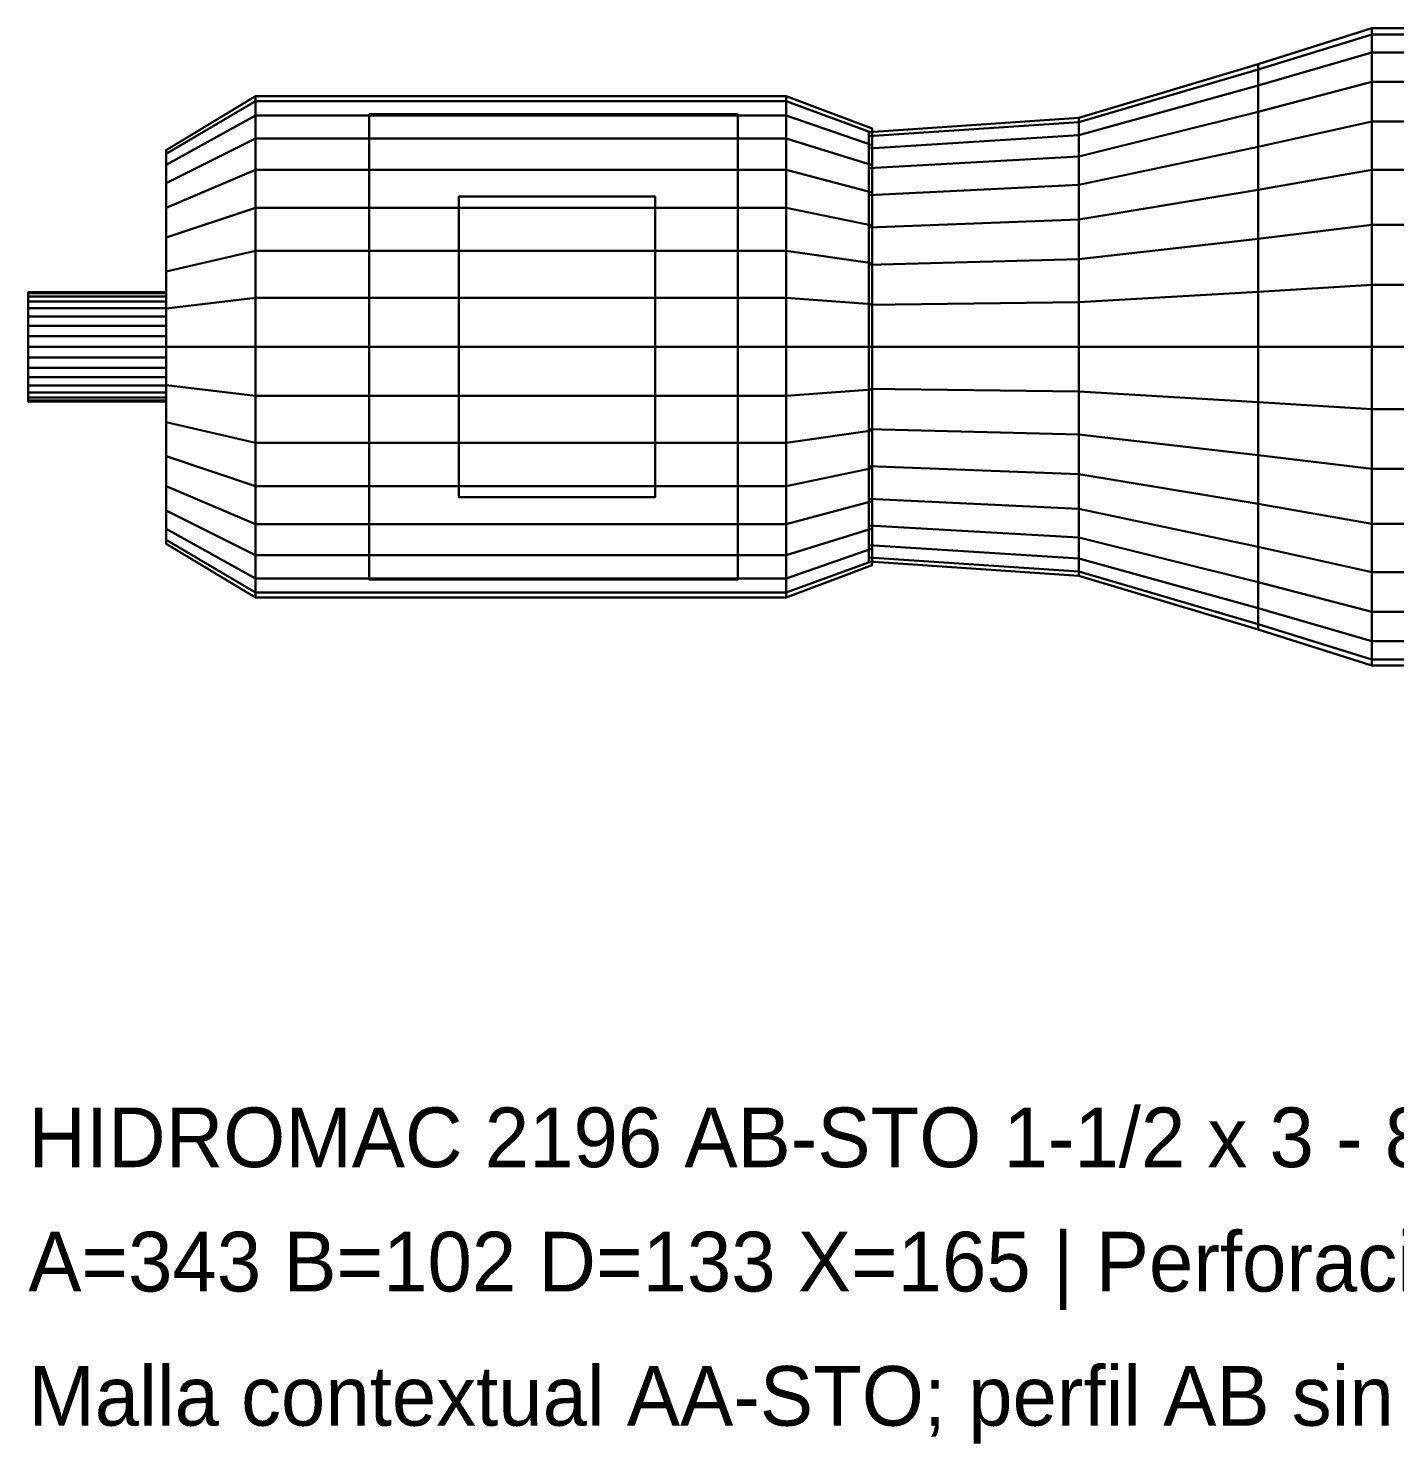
# Model space of a CAD drawing. Header units: millimetres. Extents: x -343 to 256, y -221 to 100.
# Drawn here: x -343 to -68.1, y -220.6 to 64.1 of the extents above; entities that cross this region are included whole.
import ezdxf

# ---------------------------------------------------------------- set-up
doc = ezdxf.new("R2010")
doc.units = ezdxf.units.MM
for name, color, linetype in [('ADAPTADOR_EST', 4, 'CONTINUOUS'), ('DATOS_CATALOGO', 2, 'CONTINUOUS'), ('EJE_REF', 7, 'CONTINUOUS'), ('PATAS_EST', 8, 'CONTINUOUS'), ('SOPORTE_EST', 5, 'CONTINUOUS')]:
    doc.layers.add(name, color=color, linetype=linetype)

msp = doc.modelspace()

# ---------------------------------------------------------------- linework, layer by layer
at = {"layer": 'ADAPTADOR_EST'}
for points in [[(-95.62424, 56.88, 133), (-95.62424, 55.78707, 143.50828), (-72.75758, 62.84872, 144.83844), (-72.75758, 64.08, 133)], [(-95.62424, 55.78707, 123.23898), (-95.62424, 56.88, 133), (-72.75758, 64.08, 133), (-72.75758, 62.84872, 122.00341)], [(-95.62424, 55.78707, 143.50828), (-95.62424, 52.55027, 153.61272), (-72.75758, 59.2022, 156.22193), (-72.75758, 62.84872, 144.83844)], [(-95.62424, 52.55027, 113.85307), (-95.62424, 55.78707, 123.23898), (-72.75758, 62.84872, 122.00341), (-72.75758, 59.2022, 111.42941)], [(-72.75758, 64.08, 133), (-72.75758, 62.84872, 144.83844), (-56.12727, 62.84872, 144.83844), (-56.12727, 64.08, 133)], [(-72.75758, 62.84872, 122.00341), (-72.75758, 64.08, 133), (-56.12727, 64.08, 133), (-56.12727, 62.84872, 122.00341)], [(-72.75758, 62.84872, 144.83844), (-72.75758, 59.2022, 156.22193), (-56.12727, 59.2022, 156.22193), (-56.12727, 62.84872, 144.83844)], [(-72.75758, 59.2022, 111.42941), (-72.75758, 62.84872, 122.00341), (-56.12727, 62.84872, 122.00341), (-56.12727, 59.2022, 111.42941)], [(-95.62424, 52.55027, 153.61272), (-95.62424, 47.29399, 162.92503), (-72.75758, 53.28058, 166.71301), (-72.75758, 59.2022, 156.22193)], [(-95.62424, 47.29399, 105.20297), (-95.62424, 52.55027, 113.85307), (-72.75758, 59.2022, 111.42941), (-72.75758, 53.28058, 101.68436)], [(-72.75758, 59.2022, 156.22193), (-72.75758, 53.28058, 166.71301), (-56.12727, 53.28058, 166.71301), (-56.12727, 59.2022, 156.22193)], [(-72.75758, 53.28058, 101.68436), (-72.75758, 59.2022, 111.42941), (-56.12727, 59.2022, 111.42941), (-56.12727, 53.28058, 101.68436)], [(-131.65657, 46.08, 133), (-131.65657, 45.19459, 141.51303), (-95.62424, 55.78707, 143.50828), (-95.62424, 56.88, 133)], [(-131.65657, 45.19459, 125.09234), (-131.65657, 46.08, 133), (-95.62424, 56.88, 133), (-95.62424, 55.78707, 123.23898)], [(-131.65657, 45.19459, 141.51303), (-131.65657, 42.57237, 149.69891), (-95.62424, 52.55027, 153.61272), (-95.62424, 55.78707, 143.50828)], [(-131.65657, 42.57237, 117.48856), (-131.65657, 45.19459, 125.09234), (-95.62424, 55.78707, 123.23898), (-95.62424, 52.55027, 113.85307)], [(-131.65657, 42.57237, 149.69891), (-131.65657, 38.31412, 157.24306), (-95.62424, 47.29399, 162.92503), (-95.62424, 52.55027, 153.61272)], [(-131.65657, 38.31412, 110.48089), (-131.65657, 42.57237, 117.48856), (-95.62424, 52.55027, 113.85307), (-95.62424, 47.29399, 105.20297)], [(-95.62424, 47.29399, 162.92503), (-95.62424, 40.22024, 171.08735), (-72.75758, 45.3114, 175.90852), (-72.75758, 53.28058, 166.71301)], [(-95.62424, 40.22024, 97.62109), (-95.62424, 47.29399, 105.20297), (-72.75758, 53.28058, 101.68436), (-72.75758, 45.3114, 93.14275)], [(-72.75758, 53.28058, 166.71301), (-72.75758, 45.3114, 175.90852), (-56.12727, 45.3114, 175.90852), (-56.12727, 53.28058, 166.71301)], [(-72.75758, 45.3114, 93.14275), (-72.75758, 53.28058, 101.68436), (-56.12727, 53.28058, 101.68436), (-56.12727, 45.3114, 93.14275)], [(-173.92525, 43.2, 133), (-173.92525, 42.36993, 140.98097), (-131.65657, 45.19459, 141.51303), (-131.65657, 46.08, 133)], [(-173.92525, 42.36993, 125.58657), (-173.92525, 43.2, 133), (-131.65657, 46.08, 133), (-131.65657, 45.19459, 125.09234)], [(-131.65657, 38.31412, 157.24306), (-131.65657, 32.58348, 163.85557), (-95.62424, 40.22024, 171.08735), (-95.62424, 47.29399, 162.92503)], [(-131.65657, 32.58348, 104.33861), (-131.65657, 38.31412, 110.48089), (-95.62424, 47.29399, 105.20297), (-95.62424, 40.22024, 97.62109)], [(-173.92525, 42.36993, 140.98097), (-173.92525, 39.91159, 148.65523), (-131.65657, 42.57237, 149.69891), (-131.65657, 45.19459, 141.51303)], [(-173.92525, 39.91159, 118.45803), (-173.92525, 42.36993, 125.58657), (-131.65657, 45.19459, 125.09234), (-131.65657, 42.57237, 117.48856)], [(-173.92525, 0, 133), (-173.92525, 42.36993, 140.98097), (-173.92525, 43.2, 133)], [(-173.92525, 0, 133), (-173.92525, 43.2, 133), (-173.92525, 42.36993, 125.58657)], [(-95.62424, 40.22024, 171.08735), (-95.62424, 31.60084, 177.78598), (-72.75758, 35.60094, 183.45509), (-72.75758, 45.3114, 175.90852)], [(-95.62424, 31.60084, 91.3988), (-95.62424, 40.22024, 97.62109), (-72.75758, 45.3114, 93.14275), (-72.75758, 35.60094, 86.13283)], [(-72.75758, 45.3114, 175.90852), (-72.75758, 35.60094, 183.45509), (-56.12727, 35.60094, 183.45509), (-56.12727, 45.3114, 175.90852)], [(-72.75758, 35.60094, 86.13283), (-72.75758, 45.3114, 93.14275), (-56.12727, 45.3114, 93.14275), (-56.12727, 35.60094, 86.13283)], [(-173.92525, 39.91159, 148.65523), (-173.92525, 35.91949, 155.72787), (-131.65657, 38.31412, 157.24306), (-131.65657, 42.57237, 149.69891)], [(-173.92525, 35.91949, 111.88833), (-173.92525, 39.91159, 118.45803), (-131.65657, 42.57237, 117.48856), (-131.65657, 38.31412, 110.48089)], [(-173.92525, 0, 133), (-173.92525, 39.91159, 148.65523), (-173.92525, 42.36993, 140.98097)], [(-173.92525, 0, 133), (-173.92525, 42.36993, 125.58657), (-173.92525, 39.91159, 118.45803)], [(-173.92525, 0, 133), (-173.92525, 35.91949, 155.72787), (-173.92525, 39.91159, 148.65523)], [(-173.92525, 0, 133), (-173.92525, 39.91159, 118.45803), (-173.92525, 35.91949, 111.88833)], [(-131.65657, 32.58348, 163.85557), (-131.65657, 25.60067, 169.28231), (-95.62424, 31.60084, 177.78598), (-95.62424, 40.22024, 171.08735)], [(-131.65657, 25.60067, 99.29776), (-131.65657, 32.58348, 104.33861), (-95.62424, 40.22024, 97.62109), (-95.62424, 31.60084, 91.3988)], [(-173.92525, 35.91949, 155.72787), (-173.92525, 30.54702, 161.9271), (-131.65657, 32.58348, 163.85557), (-131.65657, 38.31412, 157.24306)], [(-173.92525, 30.54702, 106.12994), (-173.92525, 35.91949, 111.88833), (-131.65657, 38.31412, 110.48089), (-131.65657, 32.58348, 104.33861)], [(-173.92525, 0, 133), (-173.92525, 30.54702, 161.9271), (-173.92525, 35.91949, 155.72787)], [(-173.92525, 0, 133), (-173.92525, 35.91949, 111.88833), (-173.92525, 30.54702, 106.12994)], [(-95.62424, 31.60084, 177.78598), (-95.62424, 21.76703, 182.76351), (-72.75758, 24.52236, 189.06269), (-72.75758, 35.60094, 183.45509)], [(-95.62424, 21.76703, 86.77523), (-95.62424, 31.60084, 91.3988), (-72.75758, 35.60094, 86.13283), (-72.75758, 24.52236, 80.92399)], [(-72.75758, 35.60094, 183.45509), (-72.75758, 24.52236, 189.06269), (-56.12727, 24.52236, 189.06269), (-56.12727, 35.60094, 183.45509)], [(-72.75758, 24.52236, 80.92399), (-72.75758, 35.60094, 86.13283), (-56.12727, 35.60094, 86.13283), (-56.12727, 24.52236, 80.92399)], [(-173.92525, 30.54702, 161.9271), (-173.92525, 24.00063, 167.01467), (-131.65657, 25.60067, 169.28231), (-131.65657, 32.58348, 163.85557)], [(-173.92525, 24.00063, 101.40415), (-173.92525, 30.54702, 106.12994), (-131.65657, 32.58348, 104.33861), (-131.65657, 25.60067, 99.29776)], [(-131.65657, 25.60067, 169.28231), (-131.65657, 17.63405, 173.31474), (-95.62424, 21.76703, 182.76351), (-95.62424, 31.60084, 177.78598)], [(-131.65657, 17.63405, 95.55208), (-131.65657, 25.60067, 99.29776), (-95.62424, 31.60084, 91.3988), (-95.62424, 21.76703, 86.77523)], [(-173.92525, 0, 133), (-173.92525, 24.00063, 167.01467), (-173.92525, 30.54702, 161.9271)], [(-173.92525, 0, 133), (-173.92525, 30.54702, 106.12994), (-173.92525, 24.00063, 101.40415)], [(-173.92525, 24.00063, 167.01467), (-173.92525, 16.53193, 170.79507), (-131.65657, 17.63405, 173.31474), (-131.65657, 25.60067, 169.28231)], [(-173.92525, 16.53193, 97.89258), (-173.92525, 24.00063, 101.40415), (-131.65657, 25.60067, 99.29776), (-131.65657, 17.63405, 95.55208)], [(-173.92525, 0, 133), (-173.92525, 16.53193, 170.79507), (-173.92525, 24.00063, 167.01467)], [(-173.92525, 0, 133), (-173.92525, 24.00063, 101.40415), (-173.92525, 16.53193, 97.89258)], [(-95.62424, 21.76703, 182.76351), (-95.62424, 11.09674, 185.82866), (-72.75758, 12.50139, 192.51583), (-72.75758, 24.52236, 189.06269)], [(-95.62424, 11.09674, 83.92804), (-95.62424, 21.76703, 86.77523), (-72.75758, 24.52236, 80.92399), (-72.75758, 12.50139, 77.7164)], [(-72.75758, 24.52236, 189.06269), (-72.75758, 12.50139, 192.51583), (-56.12727, 12.50139, 192.51583), (-56.12727, 24.52236, 189.06269)], [(-72.75758, 12.50139, 77.7164), (-72.75758, 24.52236, 80.92399), (-56.12727, 24.52236, 80.92399), (-56.12727, 12.50139, 77.7164)], [(-131.65657, 17.63405, 173.31474), (-131.65657, 8.98976, 175.7979), (-95.62424, 11.09674, 185.82866), (-95.62424, 21.76703, 182.76351)], [(-131.65657, 8.98976, 93.2455), (-131.65657, 17.63405, 95.55208), (-95.62424, 21.76703, 86.77523), (-95.62424, 11.09674, 83.92804)], [(-173.92525, 16.53193, 170.79507), (-173.92525, 8.4279, 173.12304), (-131.65657, 8.98976, 175.7979), (-131.65657, 17.63405, 173.31474)], [(-173.92525, 8.4279, 95.73016), (-173.92525, 16.53193, 97.89258), (-131.65657, 17.63405, 95.55208), (-131.65657, 8.98976, 93.2455)], [(-173.92525, 0, 133), (-173.92525, 8.4279, 173.12304), (-173.92525, 16.53193, 170.79507)], [(-173.92525, 0, 133), (-173.92525, 16.53193, 97.89258), (-173.92525, 8.4279, 95.73016)], [(-95.62424, 11.09674, 185.82866), (-95.62424, 0, 186.86364), (-72.75758, 0, 193.68182), (-72.75758, 12.50139, 192.51583)], [(-95.62424, 0, 82.96667), (-95.62424, 11.09674, 83.92804), (-72.75758, 12.50139, 77.7164), (-72.75758, 0, 76.63333)], [(-72.75758, 12.50139, 192.51583), (-72.75758, 0, 193.68182), (-56.12727, 0, 193.68182), (-56.12727, 12.50139, 192.51583)], [(-72.75758, 0, 76.63333), (-72.75758, 12.50139, 77.7164), (-56.12727, 12.50139, 77.7164), (-56.12727, 0, 76.63333)], [(-173.92525, 8.4279, 173.12304), (-173.92525, 0, 173.90909), (-131.65657, 0, 176.63636), (-131.65657, 8.98976, 175.7979)], [(-173.92525, 0, 95), (-173.92525, 8.4279, 95.73016), (-131.65657, 8.98976, 93.2455), (-131.65657, 0, 92.46667)], [(-131.65657, 8.98976, 175.7979), (-131.65657, 0, 176.63636), (-95.62424, 0, 186.86364), (-95.62424, 11.09674, 185.82866)], [(-131.65657, 0, 92.46667), (-131.65657, 8.98976, 93.2455), (-95.62424, 11.09674, 83.92804), (-95.62424, 0, 82.96667)], [(-173.92525, 0, 133), (-173.92525, 0, 173.90909), (-173.92525, 8.4279, 173.12304)], [(-173.92525, 0, 133), (-173.92525, 8.4279, 95.73016), (-173.92525, 0, 95)], [(-173.92525, 0, 173.90909), (-173.92525, -8.4279, 173.12304), (-131.65657, -8.98976, 175.7979), (-131.65657, 0, 176.63636)], [(-173.92525, 0, 133), (-173.92525, -8.4279, 173.12304), (-173.92525, 0, 173.90909)], [(-173.92525, 0, 133), (-173.92525, -16.53193, 170.79507), (-173.92525, -8.4279, 173.12304)], [(-173.92525, 0, 133), (-173.92525, -24.00063, 167.01467), (-173.92525, -16.53193, 170.79507)], [(-173.92525, 0, 133), (-173.92525, -30.54702, 161.9271), (-173.92525, -24.00063, 167.01467)], [(-173.92525, 0, 133), (-173.92525, -35.91949, 155.72787), (-173.92525, -30.54702, 161.9271)], [(-173.92525, 0, 133), (-173.92525, -39.91159, 148.65523), (-173.92525, -35.91949, 155.72787)], [(-173.92525, 0, 133), (-173.92525, -42.36993, 140.98097), (-173.92525, -39.91159, 148.65523)], [(-173.92525, 0, 133), (-173.92525, -43.2, 133), (-173.92525, -42.36993, 140.98097)], [(-173.92525, 0, 133), (-173.92525, -42.36993, 125.58657), (-173.92525, -43.2, 133)], [(-173.92525, 0, 133), (-173.92525, -39.91159, 118.45803), (-173.92525, -42.36993, 125.58657)], [(-173.92525, 0, 133), (-173.92525, -35.91949, 111.88833), (-173.92525, -39.91159, 118.45803)], [(-173.92525, 0, 133), (-173.92525, -30.54702, 106.12994), (-173.92525, -35.91949, 111.88833)], [(-173.92525, 0, 133), (-173.92525, -24.00063, 101.40415), (-173.92525, -30.54702, 106.12994)], [(-173.92525, 0, 133), (-173.92525, -16.53193, 97.89258), (-173.92525, -24.00063, 101.40415)], [(-173.92525, 0, 133), (-173.92525, -8.4279, 95.73016), (-173.92525, -16.53193, 97.89258)], [(-173.92525, -8.4279, 95.73016), (-173.92525, 0, 95), (-131.65657, 0, 92.46667), (-131.65657, -8.98976, 93.2455)], [(-173.92525, 0, 133), (-173.92525, 0, 95), (-173.92525, -8.4279, 95.73016)], [(-131.65657, 0, 176.63636), (-131.65657, -8.98976, 175.7979), (-95.62424, -11.09674, 185.82866), (-95.62424, 0, 186.86364)], [(-131.65657, -8.98976, 93.2455), (-131.65657, 0, 92.46667), (-95.62424, 0, 82.96667), (-95.62424, -11.09674, 83.92804)], [(-95.62424, 0, 186.86364), (-95.62424, -11.09674, 185.82866), (-72.75758, -12.50139, 192.51583), (-72.75758, 0, 193.68182)], [(-95.62424, -11.09674, 83.92804), (-95.62424, 0, 82.96667), (-72.75758, 0, 76.63333), (-72.75758, -12.50139, 77.7164)], [(-72.75758, 0, 193.68182), (-72.75758, -12.50139, 192.51583), (-56.12727, -12.50139, 192.51583), (-56.12727, 0, 193.68182)], [(-72.75758, -12.50139, 77.7164), (-72.75758, 0, 76.63333), (-56.12727, 0, 76.63333), (-56.12727, -12.50139, 77.7164)], [(-173.92525, -8.4279, 173.12304), (-173.92525, -16.53193, 170.79507), (-131.65657, -17.63405, 173.31474), (-131.65657, -8.98976, 175.7979)], [(-173.92525, -16.53193, 97.89258), (-173.92525, -8.4279, 95.73016), (-131.65657, -8.98976, 93.2455), (-131.65657, -17.63405, 95.55208)], [(-131.65657, -8.98976, 175.7979), (-131.65657, -17.63405, 173.31474), (-95.62424, -21.76703, 182.76351), (-95.62424, -11.09674, 185.82866)], [(-131.65657, -17.63405, 95.55208), (-131.65657, -8.98976, 93.2455), (-95.62424, -11.09674, 83.92804), (-95.62424, -21.76703, 86.77523)], [(-95.62424, -11.09674, 185.82866), (-95.62424, -21.76703, 182.76351), (-72.75758, -24.52236, 189.06269), (-72.75758, -12.50139, 192.51583)], [(-95.62424, -21.76703, 86.77523), (-95.62424, -11.09674, 83.92804), (-72.75758, -12.50139, 77.7164), (-72.75758, -24.52236, 80.92399)], [(-72.75758, -12.50139, 192.51583), (-72.75758, -24.52236, 189.06269), (-56.12727, -24.52236, 189.06269), (-56.12727, -12.50139, 192.51583)], [(-72.75758, -24.52236, 80.92399), (-72.75758, -12.50139, 77.7164), (-56.12727, -12.50139, 77.7164), (-56.12727, -24.52236, 80.92399)], [(-173.92525, -16.53193, 170.79507), (-173.92525, -24.00063, 167.01467), (-131.65657, -25.60067, 169.28231), (-131.65657, -17.63405, 173.31474)], [(-173.92525, -24.00063, 101.40415), (-173.92525, -16.53193, 97.89258), (-131.65657, -17.63405, 95.55208), (-131.65657, -25.60067, 99.29776)], [(-131.65657, -17.63405, 173.31474), (-131.65657, -25.60067, 169.28231), (-95.62424, -31.60084, 177.78598), (-95.62424, -21.76703, 182.76351)], [(-131.65657, -25.60067, 99.29776), (-131.65657, -17.63405, 95.55208), (-95.62424, -21.76703, 86.77523), (-95.62424, -31.60084, 91.3988)], [(-95.62424, -21.76703, 182.76351), (-95.62424, -31.60084, 177.78598), (-72.75758, -35.60094, 183.45509), (-72.75758, -24.52236, 189.06269)], [(-95.62424, -31.60084, 91.3988), (-95.62424, -21.76703, 86.77523), (-72.75758, -24.52236, 80.92399), (-72.75758, -35.60094, 86.13283)], [(-173.92525, -24.00063, 167.01467), (-173.92525, -30.54702, 161.9271), (-131.65657, -32.58348, 163.85557), (-131.65657, -25.60067, 169.28231)], [(-173.92525, -30.54702, 106.12994), (-173.92525, -24.00063, 101.40415), (-131.65657, -25.60067, 99.29776), (-131.65657, -32.58348, 104.33861)], [(-131.65657, -25.60067, 169.28231), (-131.65657, -32.58348, 163.85557), (-95.62424, -40.22024, 171.08735), (-95.62424, -31.60084, 177.78598)], [(-131.65657, -32.58348, 104.33861), (-131.65657, -25.60067, 99.29776), (-95.62424, -31.60084, 91.3988), (-95.62424, -40.22024, 97.62109)], [(-72.75758, -24.52236, 189.06269), (-72.75758, -35.60094, 183.45509), (-56.12727, -35.60094, 183.45509), (-56.12727, -24.52236, 189.06269)], [(-72.75758, -35.60094, 86.13283), (-72.75758, -24.52236, 80.92399), (-56.12727, -24.52236, 80.92399), (-56.12727, -35.60094, 86.13283)], [(-173.92525, -30.54702, 161.9271), (-173.92525, -35.91949, 155.72787), (-131.65657, -38.31412, 157.24306), (-131.65657, -32.58348, 163.85557)], [(-173.92525, -35.91949, 111.88833), (-173.92525, -30.54702, 106.12994), (-131.65657, -32.58348, 104.33861), (-131.65657, -38.31412, 110.48089)], [(-131.65657, -32.58348, 163.85557), (-131.65657, -38.31412, 157.24306), (-95.62424, -47.29399, 162.92503), (-95.62424, -40.22024, 171.08735)], [(-131.65657, -38.31412, 110.48089), (-131.65657, -32.58348, 104.33861), (-95.62424, -40.22024, 97.62109), (-95.62424, -47.29399, 105.20297)], [(-95.62424, -31.60084, 177.78598), (-95.62424, -40.22024, 171.08735), (-72.75758, -45.3114, 175.90852), (-72.75758, -35.60094, 183.45509)], [(-95.62424, -40.22024, 97.62109), (-95.62424, -31.60084, 91.3988), (-72.75758, -35.60094, 86.13283), (-72.75758, -45.3114, 93.14275)], [(-173.92525, -35.91949, 155.72787), (-173.92525, -39.91159, 148.65523), (-131.65657, -42.57237, 149.69891), (-131.65657, -38.31412, 157.24306)], [(-173.92525, -39.91159, 118.45803), (-173.92525, -35.91949, 111.88833), (-131.65657, -38.31412, 110.48089), (-131.65657, -42.57237, 117.48856)], [(-72.75758, -35.60094, 183.45509), (-72.75758, -45.3114, 175.90852), (-56.12727, -45.3114, 175.90852), (-56.12727, -35.60094, 183.45509)], [(-72.75758, -45.3114, 93.14275), (-72.75758, -35.60094, 86.13283), (-56.12727, -35.60094, 86.13283), (-56.12727, -45.3114, 93.14275)], [(-131.65657, -38.31412, 157.24306), (-131.65657, -42.57237, 149.69891), (-95.62424, -52.55027, 153.61272), (-95.62424, -47.29399, 162.92503)], [(-131.65657, -42.57237, 117.48856), (-131.65657, -38.31412, 110.48089), (-95.62424, -47.29399, 105.20297), (-95.62424, -52.55027, 113.85307)], [(-173.92525, -39.91159, 148.65523), (-173.92525, -42.36993, 140.98097), (-131.65657, -45.19459, 141.51303), (-131.65657, -42.57237, 149.69891)], [(-173.92525, -42.36993, 125.58657), (-173.92525, -39.91159, 118.45803), (-131.65657, -42.57237, 117.48856), (-131.65657, -45.19459, 125.09234)], [(-173.92525, -42.36993, 140.98097), (-173.92525, -43.2, 133), (-131.65657, -46.08, 133), (-131.65657, -45.19459, 141.51303)], [(-173.92525, -43.2, 133), (-173.92525, -42.36993, 125.58657), (-131.65657, -45.19459, 125.09234), (-131.65657, -46.08, 133)], [(-131.65657, -42.57237, 149.69891), (-131.65657, -45.19459, 141.51303), (-95.62424, -55.78707, 143.50828), (-95.62424, -52.55027, 153.61272)], [(-131.65657, -45.19459, 125.09234), (-131.65657, -42.57237, 117.48856), (-95.62424, -52.55027, 113.85307), (-95.62424, -55.78707, 123.23898)], [(-95.62424, -40.22024, 171.08735), (-95.62424, -47.29399, 162.92503), (-72.75758, -53.28058, 166.71301), (-72.75758, -45.3114, 175.90852)], [(-95.62424, -47.29399, 105.20297), (-95.62424, -40.22024, 97.62109), (-72.75758, -45.3114, 93.14275), (-72.75758, -53.28058, 101.68436)], [(-131.65657, -45.19459, 141.51303), (-131.65657, -46.08, 133), (-95.62424, -56.88, 133), (-95.62424, -55.78707, 143.50828)], [(-131.65657, -46.08, 133), (-131.65657, -45.19459, 125.09234), (-95.62424, -55.78707, 123.23898), (-95.62424, -56.88, 133)], [(-72.75758, -45.3114, 175.90852), (-72.75758, -53.28058, 166.71301), (-56.12727, -53.28058, 166.71301), (-56.12727, -45.3114, 175.90852)], [(-72.75758, -53.28058, 101.68436), (-72.75758, -45.3114, 93.14275), (-56.12727, -45.3114, 93.14275), (-56.12727, -53.28058, 101.68436)], [(-95.62424, -47.29399, 162.92503), (-95.62424, -52.55027, 153.61272), (-72.75758, -59.2022, 156.22193), (-72.75758, -53.28058, 166.71301)], [(-95.62424, -52.55027, 113.85307), (-95.62424, -47.29399, 105.20297), (-72.75758, -53.28058, 101.68436), (-72.75758, -59.2022, 111.42941)], [(-95.62424, -52.55027, 153.61272), (-95.62424, -55.78707, 143.50828), (-72.75758, -62.84872, 144.83844), (-72.75758, -59.2022, 156.22193)], [(-95.62424, -55.78707, 123.23898), (-95.62424, -52.55027, 113.85307), (-72.75758, -59.2022, 111.42941), (-72.75758, -62.84872, 122.00341)], [(-72.75758, -53.28058, 166.71301), (-72.75758, -59.2022, 156.22193), (-56.12727, -59.2022, 156.22193), (-56.12727, -53.28058, 166.71301)], [(-72.75758, -59.2022, 111.42941), (-72.75758, -53.28058, 101.68436), (-56.12727, -53.28058, 101.68436), (-56.12727, -59.2022, 111.42941)], [(-95.62424, -55.78707, 143.50828), (-95.62424, -56.88, 133), (-72.75758, -64.08, 133), (-72.75758, -62.84872, 144.83844)], [(-95.62424, -56.88, 133), (-95.62424, -55.78707, 123.23898), (-72.75758, -62.84872, 122.00341), (-72.75758, -64.08, 133)], [(-72.75758, -59.2022, 156.22193), (-72.75758, -62.84872, 144.83844), (-56.12727, -62.84872, 144.83844), (-56.12727, -59.2022, 156.22193)], [(-72.75758, -62.84872, 122.00341), (-72.75758, -59.2022, 111.42941), (-56.12727, -59.2022, 111.42941), (-56.12727, -62.84872, 122.00341)], [(-72.75758, -62.84872, 144.83844), (-72.75758, -64.08, 133), (-56.12727, -64.08, 133), (-56.12727, -62.84872, 144.83844)], [(-72.75758, -64.08, 133), (-72.75758, -62.84872, 122.00341), (-56.12727, -62.84872, 122.00341), (-56.12727, -64.08, 133)]]:
    msp.add_3dface(points, dxfattribs=at)
at = {"layer": 'DATOS_CATALOGO'}
msp.add_line((-343, 0, 133), (102, 0, 133), dxfattribs=at)
at = {"layer": 'EJE_REF'}
for points in [[(-343, 11, 133), (-343, 10.78864, 135.14599), (-315.28283, 10.78864, 135.14599), (-315.28283, 11, 133)], [(-343, 0, 133), (-343, 10.78864, 135.14599), (-343, 11, 133)], [(-343, 10.78864, 130.85401), (-343, 11, 133), (-315.28283, 11, 133), (-315.28283, 10.78864, 130.85401)], [(-343, 0, 133), (-343, 11, 133), (-343, 10.78864, 130.85401)], [(-343, 10.78864, 135.14599), (-343, 10.16267, 137.20952), (-315.28283, 10.16267, 137.20952), (-315.28283, 10.78864, 135.14599)], [(-343, 0, 133), (-343, 10.16267, 137.20952), (-343, 10.78864, 135.14599)], [(-343, 10.16267, 128.79048), (-343, 10.78864, 130.85401), (-315.28283, 10.78864, 130.85401), (-315.28283, 10.16267, 128.79048)], [(-343, 0, 133), (-343, 10.78864, 130.85401), (-343, 10.16267, 128.79048)], [(-343, 10.16267, 137.20952), (-343, 9.14617, 139.11127), (-315.28283, 9.14617, 139.11127), (-315.28283, 10.16267, 137.20952)], [(-343, 0, 133), (-343, 9.14617, 139.11127), (-343, 10.16267, 137.20952)], [(-343, 9.14617, 126.88873), (-343, 10.16267, 128.79048), (-315.28283, 10.16267, 128.79048), (-315.28283, 9.14617, 126.88873)], [(-343, 0, 133), (-343, 10.16267, 128.79048), (-343, 9.14617, 126.88873)], [(-343, 9.14617, 139.11127), (-343, 7.77818, 140.77818), (-315.28283, 7.77818, 140.77818), (-315.28283, 9.14617, 139.11127)], [(-343, 0, 133), (-343, 7.77818, 140.77818), (-343, 9.14617, 139.11127)], [(-343, 7.77818, 125.22182), (-343, 9.14617, 126.88873), (-315.28283, 9.14617, 126.88873), (-315.28283, 7.77818, 125.22182)], [(-343, 0, 133), (-343, 9.14617, 126.88873), (-343, 7.77818, 125.22182)], [(-315.28283, 0, 133), (-315.28283, 11, 133), (-315.28283, 10.78864, 135.14599)], [(-315.28283, 0, 133), (-315.28283, 10.78864, 130.85401), (-315.28283, 11, 133)], [(-315.28283, 0, 133), (-315.28283, 10.78864, 135.14599), (-315.28283, 10.16267, 137.20952)], [(-315.28283, 0, 133), (-315.28283, 10.16267, 128.79048), (-315.28283, 10.78864, 130.85401)], [(-315.28283, 0, 133), (-315.28283, 10.16267, 137.20952), (-315.28283, 9.14617, 139.11127)], [(-315.28283, 0, 133), (-315.28283, 9.14617, 126.88873), (-315.28283, 10.16267, 128.79048)], [(-315.28283, 0, 133), (-315.28283, 9.14617, 139.11127), (-315.28283, 7.77818, 140.77818)], [(-315.28283, 0, 133), (-315.28283, 7.77818, 125.22182), (-315.28283, 9.14617, 126.88873)], [(-343, 7.77818, 140.77818), (-343, 6.11127, 142.14617), (-315.28283, 6.11127, 142.14617), (-315.28283, 7.77818, 140.77818)], [(-343, 0, 133), (-343, 6.11127, 142.14617), (-343, 7.77818, 140.77818)], [(-343, 6.11127, 123.85383), (-343, 7.77818, 125.22182), (-315.28283, 7.77818, 125.22182), (-315.28283, 6.11127, 123.85383)], [(-343, 0, 133), (-343, 7.77818, 125.22182), (-343, 6.11127, 123.85383)], [(-343, 6.11127, 142.14617), (-343, 4.20952, 143.16267), (-315.28283, 4.20952, 143.16267), (-315.28283, 6.11127, 142.14617)], [(-343, 0, 133), (-343, 4.20952, 143.16267), (-343, 6.11127, 142.14617)], [(-343, 4.20952, 122.83733), (-343, 6.11127, 123.85383), (-315.28283, 6.11127, 123.85383), (-315.28283, 4.20952, 122.83733)], [(-343, 0, 133), (-343, 6.11127, 123.85383), (-343, 4.20952, 122.83733)], [(-315.28283, 0, 133), (-315.28283, 7.77818, 140.77818), (-315.28283, 6.11127, 142.14617)], [(-315.28283, 0, 133), (-315.28283, 6.11127, 123.85383), (-315.28283, 7.77818, 125.22182)], [(-315.28283, 0, 133), (-315.28283, 6.11127, 142.14617), (-315.28283, 4.20952, 143.16267)], [(-315.28283, 0, 133), (-315.28283, 4.20952, 122.83733), (-315.28283, 6.11127, 123.85383)], [(-343, 4.20952, 143.16267), (-343, 2.14599, 143.78864), (-315.28283, 2.14599, 143.78864), (-315.28283, 4.20952, 143.16267)], [(-343, 0, 133), (-343, 2.14599, 143.78864), (-343, 4.20952, 143.16267)], [(-343, 2.14599, 122.21136), (-343, 4.20952, 122.83733), (-315.28283, 4.20952, 122.83733), (-315.28283, 2.14599, 122.21136)], [(-343, 0, 133), (-343, 4.20952, 122.83733), (-343, 2.14599, 122.21136)], [(-315.28283, 0, 133), (-315.28283, 4.20952, 143.16267), (-315.28283, 2.14599, 143.78864)], [(-315.28283, 0, 133), (-315.28283, 2.14599, 122.21136), (-315.28283, 4.20952, 122.83733)], [(-343, 2.14599, 143.78864), (-343, 0, 144), (-315.28283, 0, 144), (-315.28283, 2.14599, 143.78864)], [(-343, 0, 133), (-343, 0, 144), (-343, 2.14599, 143.78864)], [(-343, 0, 122), (-343, 2.14599, 122.21136), (-315.28283, 2.14599, 122.21136), (-315.28283, 0, 122)], [(-343, 0, 133), (-343, 2.14599, 122.21136), (-343, 0, 122)], [(-343, 0, 144), (-343, -2.14599, 143.78864), (-315.28283, -2.14599, 143.78864), (-315.28283, 0, 144)], [(-343, 0, 133), (-343, -2.14599, 143.78864), (-343, 0, 144)], [(-343, 0, 133), (-343, -4.20952, 143.16267), (-343, -2.14599, 143.78864)], [(-343, 0, 133), (-343, -6.11127, 142.14617), (-343, -4.20952, 143.16267)], [(-343, 0, 133), (-343, -7.77818, 140.77818), (-343, -6.11127, 142.14617)], [(-343, 0, 133), (-343, -9.14617, 139.11127), (-343, -7.77818, 140.77818)], [(-343, 0, 133), (-343, -10.16267, 137.20952), (-343, -9.14617, 139.11127)], [(-343, 0, 133), (-343, -10.78864, 135.14599), (-343, -10.16267, 137.20952)], [(-343, 0, 133), (-343, -11, 133), (-343, -10.78864, 135.14599)], [(-343, 0, 133), (-343, -10.78864, 130.85401), (-343, -11, 133)], [(-343, 0, 133), (-343, -10.16267, 128.79048), (-343, -10.78864, 130.85401)], [(-343, 0, 133), (-343, -9.14617, 126.88873), (-343, -10.16267, 128.79048)], [(-343, 0, 133), (-343, -7.77818, 125.22182), (-343, -9.14617, 126.88873)], [(-343, 0, 133), (-343, -6.11127, 123.85383), (-343, -7.77818, 125.22182)], [(-343, 0, 133), (-343, -4.20952, 122.83733), (-343, -6.11127, 123.85383)], [(-343, 0, 133), (-343, -2.14599, 122.21136), (-343, -4.20952, 122.83733)], [(-343, -2.14599, 122.21136), (-343, 0, 122), (-315.28283, 0, 122), (-315.28283, -2.14599, 122.21136)], [(-343, 0, 133), (-343, 0, 122), (-343, -2.14599, 122.21136)], [(-315.28283, 0, 133), (-315.28283, 2.14599, 143.78864), (-315.28283, 0, 144)], [(-315.28283, 0, 133), (-315.28283, 0, 122), (-315.28283, 2.14599, 122.21136)], [(-315.28283, 0, 133), (-315.28283, 0, 144), (-315.28283, -2.14599, 143.78864)], [(-315.28283, 0, 133), (-315.28283, -2.14599, 143.78864), (-315.28283, -4.20952, 143.16267)], [(-315.28283, 0, 133), (-315.28283, -4.20952, 143.16267), (-315.28283, -6.11127, 142.14617)], [(-315.28283, 0, 133), (-315.28283, -6.11127, 142.14617), (-315.28283, -7.77818, 140.77818)], [(-315.28283, 0, 133), (-315.28283, -7.77818, 140.77818), (-315.28283, -9.14617, 139.11127)], [(-315.28283, 0, 133), (-315.28283, -9.14617, 139.11127), (-315.28283, -10.16267, 137.20952)], [(-315.28283, 0, 133), (-315.28283, -10.16267, 137.20952), (-315.28283, -10.78864, 135.14599)], [(-315.28283, 0, 133), (-315.28283, -10.78864, 135.14599), (-315.28283, -11, 133)], [(-315.28283, 0, 133), (-315.28283, -11, 133), (-315.28283, -10.78864, 130.85401)], [(-315.28283, 0, 133), (-315.28283, -10.78864, 130.85401), (-315.28283, -10.16267, 128.79048)], [(-315.28283, 0, 133), (-315.28283, -10.16267, 128.79048), (-315.28283, -9.14617, 126.88873)], [(-315.28283, 0, 133), (-315.28283, -9.14617, 126.88873), (-315.28283, -7.77818, 125.22182)], [(-315.28283, 0, 133), (-315.28283, -7.77818, 125.22182), (-315.28283, -6.11127, 123.85383)], [(-315.28283, 0, 133), (-315.28283, -6.11127, 123.85383), (-315.28283, -4.20952, 122.83733)], [(-315.28283, 0, 133), (-315.28283, -4.20952, 122.83733), (-315.28283, -2.14599, 122.21136)], [(-315.28283, 0, 133), (-315.28283, -2.14599, 122.21136), (-315.28283, 0, 122)], [(-343, -2.14599, 143.78864), (-343, -4.20952, 143.16267), (-315.28283, -4.20952, 143.16267), (-315.28283, -2.14599, 143.78864)], [(-343, -4.20952, 122.83733), (-343, -2.14599, 122.21136), (-315.28283, -2.14599, 122.21136), (-315.28283, -4.20952, 122.83733)], [(-343, -4.20952, 143.16267), (-343, -6.11127, 142.14617), (-315.28283, -6.11127, 142.14617), (-315.28283, -4.20952, 143.16267)], [(-343, -6.11127, 123.85383), (-343, -4.20952, 122.83733), (-315.28283, -4.20952, 122.83733), (-315.28283, -6.11127, 123.85383)], [(-343, -6.11127, 142.14617), (-343, -7.77818, 140.77818), (-315.28283, -7.77818, 140.77818), (-315.28283, -6.11127, 142.14617)], [(-343, -7.77818, 125.22182), (-343, -6.11127, 123.85383), (-315.28283, -6.11127, 123.85383), (-315.28283, -7.77818, 125.22182)], [(-343, -7.77818, 140.77818), (-343, -9.14617, 139.11127), (-315.28283, -9.14617, 139.11127), (-315.28283, -7.77818, 140.77818)], [(-343, -9.14617, 126.88873), (-343, -7.77818, 125.22182), (-315.28283, -7.77818, 125.22182), (-315.28283, -9.14617, 126.88873)], [(-343, -9.14617, 139.11127), (-343, -10.16267, 137.20952), (-315.28283, -10.16267, 137.20952), (-315.28283, -9.14617, 139.11127)], [(-343, -10.16267, 128.79048), (-343, -9.14617, 126.88873), (-315.28283, -9.14617, 126.88873), (-315.28283, -10.16267, 128.79048)], [(-343, -10.16267, 137.20952), (-343, -10.78864, 135.14599), (-315.28283, -10.78864, 135.14599), (-315.28283, -10.16267, 137.20952)], [(-343, -10.78864, 130.85401), (-343, -10.16267, 128.79048), (-315.28283, -10.16267, 128.79048), (-315.28283, -10.78864, 130.85401)], [(-343, -10.78864, 135.14599), (-343, -11, 133), (-315.28283, -11, 133), (-315.28283, -10.78864, 135.14599)], [(-343, -11, 133), (-343, -10.78864, 130.85401), (-315.28283, -10.78864, 130.85401), (-315.28283, -11, 133)]]:
    msp.add_3dface(points, dxfattribs=at)
at = {"layer": 'PATAS_EST'}
for points in [[(-274.4, -46.8), (-274.4, 46.8), (-200.25657, 46.8), (-200.25657, -46.8)], [(-274.4, -46.8, 13.93333), (-200.25657, -46.8, 13.93333), (-200.25657, 46.8, 13.93333), (-274.4, 46.8, 13.93333)], [(-200.25657, 46.8), (-274.4, 46.8), (-274.4, 46.8, 13.93333), (-200.25657, 46.8, 13.93333)], [(-274.4, 46.8), (-274.4, -46.8), (-274.4, -46.8, 13.93333), (-274.4, 46.8, 13.93333)], [(-200.25657, -46.8), (-200.25657, 46.8), (-200.25657, 46.8, 13.93333), (-200.25657, -46.8, 13.93333)], [(-256.38384, -30.24, 13.93333), (-256.38384, 30.24, 13.93333), (-216.88687, 30.24, 13.93333), (-216.88687, -30.24, 13.93333)], [(-256.38384, -30.24, 93.73333), (-216.88687, -30.24, 93.73333), (-216.88687, 30.24, 93.73333), (-256.38384, 30.24, 93.73333)], [(-216.88687, 30.24, 13.93333), (-256.38384, 30.24, 13.93333), (-256.38384, 30.24, 93.73333), (-216.88687, 30.24, 93.73333)], [(-256.38384, 30.24, 13.93333), (-256.38384, -30.24, 13.93333), (-256.38384, -30.24, 93.73333), (-256.38384, 30.24, 93.73333)], [(-216.88687, -30.24, 13.93333), (-216.88687, 30.24, 13.93333), (-216.88687, 30.24, 93.73333), (-216.88687, -30.24, 93.73333)], [(-256.38384, -30.24, 13.93333), (-216.88687, -30.24, 13.93333), (-216.88687, -30.24, 93.73333), (-256.38384, -30.24, 93.73333)], [(-274.4, -46.8), (-200.25657, -46.8), (-200.25657, -46.8, 13.93333), (-274.4, -46.8, 13.93333)]]:
    msp.add_3dface(points, dxfattribs=at)
at = {"layer": 'SOPORTE_EST'}
for points in [[(-315.28283, 39.6, 133), (-315.28283, 38.8391, 140.31589), (-297.26667, 49.43158, 142.31113), (-297.26667, 50.4, 133)], [(-315.28283, 38.8391, 126.20435), (-315.28283, 39.6, 133), (-297.26667, 50.4, 133), (-297.26667, 49.43158, 124.351)], [(-315.28283, 38.8391, 140.31589), (-315.28283, 36.58563, 147.35063), (-297.26667, 46.56353, 151.26444), (-297.26667, 49.43158, 142.31113)], [(-315.28283, 36.58563, 119.66986), (-315.28283, 38.8391, 126.20435), (-297.26667, 49.43158, 124.351), (-297.26667, 46.56353, 116.03437)], [(-297.26667, 50.4, 133), (-297.26667, 49.43158, 142.31113), (-190.55556, 49.43158, 142.31113), (-190.55556, 50.4, 133)], [(-297.26667, 49.43158, 124.351), (-297.26667, 50.4, 133), (-190.55556, 50.4, 133), (-190.55556, 49.43158, 124.351)], [(-297.26667, 49.43158, 142.31113), (-297.26667, 46.56353, 151.26444), (-190.55556, 46.56353, 151.26444), (-190.55556, 49.43158, 142.31113)], [(-297.26667, 46.56353, 116.03437), (-297.26667, 49.43158, 124.351), (-190.55556, 49.43158, 124.351), (-190.55556, 46.56353, 116.03437)], [(-190.55556, 50.4, 133), (-190.55556, 49.43158, 142.31113), (-173.23232, 43.07609, 141.11398), (-173.23232, 43.92, 133)], [(-190.55556, 49.43158, 124.351), (-190.55556, 50.4, 133), (-173.23232, 43.92, 133), (-173.23232, 43.07609, 125.46301)], [(-190.55556, 49.43158, 142.31113), (-190.55556, 46.56353, 151.26444), (-173.23232, 40.57679, 148.91615), (-173.23232, 43.07609, 141.11398)], [(-190.55556, 46.56353, 116.03437), (-190.55556, 49.43158, 124.351), (-173.23232, 43.07609, 125.46301), (-173.23232, 40.57679, 118.21566)], [(-315.28283, 36.58563, 147.35063), (-315.28283, 32.9262, 153.83388), (-297.26667, 41.90607, 159.51585), (-297.26667, 46.56353, 151.26444)], [(-315.28283, 32.9262, 113.64764), (-315.28283, 36.58563, 119.66986), (-297.26667, 46.56353, 116.03437), (-297.26667, 41.90607, 108.36972)], [(-297.26667, 46.56353, 151.26444), (-297.26667, 41.90607, 159.51585), (-190.55556, 41.90607, 159.51585), (-190.55556, 46.56353, 151.26444)], [(-297.26667, 41.90607, 108.36972), (-297.26667, 46.56353, 116.03437), (-190.55556, 46.56353, 116.03437), (-190.55556, 41.90607, 108.36972)], [(-190.55556, 46.56353, 151.26444), (-190.55556, 41.90607, 159.51585), (-173.23232, 36.51815, 156.10667), (-173.23232, 40.57679, 148.91615)], [(-190.55556, 41.90607, 108.36972), (-190.55556, 46.56353, 116.03437), (-173.23232, 40.57679, 118.21566), (-173.23232, 36.51815, 111.53647)], [(-173.23232, 0, 133), (-173.23232, 43.92, 133), (-173.23232, 43.07609, 141.11398)], [(-173.23232, 0, 133), (-173.23232, 43.07609, 125.46301), (-173.23232, 43.92, 133)], [(-173.23232, 0, 133), (-173.23232, 43.07609, 141.11398), (-173.23232, 40.57679, 148.91615)], [(-173.23232, 0, 133), (-173.23232, 40.57679, 118.21566), (-173.23232, 43.07609, 125.46301)], [(-315.28283, 32.9262, 153.83388), (-315.28283, 28.00143, 159.5165), (-297.26667, 35.63818, 166.74828), (-297.26667, 41.90607, 159.51585)], [(-315.28283, 28.00143, 108.36912), (-315.28283, 32.9262, 113.64764), (-297.26667, 41.90607, 108.36972), (-297.26667, 35.63818, 101.6516)], [(-297.26667, 41.90607, 159.51585), (-297.26667, 35.63818, 166.74828), (-190.55556, 35.63818, 166.74828), (-190.55556, 41.90607, 159.51585)], [(-297.26667, 35.63818, 101.6516), (-297.26667, 41.90607, 108.36972), (-190.55556, 41.90607, 108.36972), (-190.55556, 35.63818, 101.6516)], [(-190.55556, 41.90607, 159.51585), (-190.55556, 35.63818, 166.74828), (-173.23232, 31.05613, 162.40921), (-173.23232, 36.51815, 156.10667)], [(-190.55556, 35.63818, 101.6516), (-190.55556, 41.90607, 108.36972), (-173.23232, 36.51815, 111.53647), (-173.23232, 31.05613, 105.68211)], [(-173.23232, 0, 133), (-173.23232, 40.57679, 148.91615), (-173.23232, 36.51815, 156.10667)], [(-173.23232, 0, 133), (-173.23232, 36.51815, 111.53647), (-173.23232, 40.57679, 118.21566)], [(-315.28283, 0, 133), (-315.28283, 38.8391, 140.31589), (-315.28283, 39.6, 133)], [(-315.28283, 0, 133), (-315.28283, 39.6, 133), (-315.28283, 38.8391, 126.20435)], [(-315.28283, 0, 133), (-315.28283, 36.58563, 147.35063), (-315.28283, 38.8391, 140.31589)], [(-315.28283, 0, 133), (-315.28283, 38.8391, 126.20435), (-315.28283, 36.58563, 119.66986)], [(-315.28283, 0, 133), (-315.28283, 32.9262, 153.83388), (-315.28283, 36.58563, 147.35063)], [(-315.28283, 0, 133), (-315.28283, 36.58563, 119.66986), (-315.28283, 32.9262, 113.64764)], [(-315.28283, 28.00143, 159.5165), (-315.28283, 22.00058, 164.18011), (-297.26667, 28.00074, 172.68378), (-297.26667, 35.63818, 166.74828)], [(-315.28283, 22.00058, 104.03714), (-315.28283, 28.00143, 108.36912), (-297.26667, 35.63818, 101.6516), (-297.26667, 28.00074, 96.13818)], [(-297.26667, 35.63818, 166.74828), (-297.26667, 28.00074, 172.68378), (-190.55556, 28.00074, 172.68378), (-190.55556, 35.63818, 166.74828)], [(-297.26667, 28.00074, 96.13818), (-297.26667, 35.63818, 101.6516), (-190.55556, 35.63818, 101.6516), (-190.55556, 28.00074, 96.13818)], [(-190.55556, 35.63818, 166.74828), (-190.55556, 28.00074, 172.68378), (-173.23232, 24.40064, 167.58158), (-173.23232, 31.05613, 162.40921)], [(-190.55556, 28.00074, 96.13818), (-190.55556, 35.63818, 101.6516), (-173.23232, 31.05613, 105.68211), (-173.23232, 24.40064, 100.87756)], [(-173.23232, 0, 133), (-173.23232, 36.51815, 156.10667), (-173.23232, 31.05613, 162.40921)], [(-173.23232, 0, 133), (-173.23232, 31.05613, 105.68211), (-173.23232, 36.51815, 111.53647)], [(-315.28283, 0, 133), (-315.28283, 28.00143, 159.5165), (-315.28283, 32.9262, 153.83388)], [(-315.28283, 0, 133), (-315.28283, 32.9262, 113.64764), (-315.28283, 28.00143, 108.36912)], [(-173.23232, 0, 133), (-173.23232, 31.05613, 162.40921), (-173.23232, 24.40064, 167.58158)], [(-173.23232, 0, 133), (-173.23232, 24.40064, 100.87756), (-173.23232, 31.05613, 105.68211)], [(-315.28283, 0, 133), (-315.28283, 22.00058, 164.18011), (-315.28283, 28.00143, 159.5165)], [(-315.28283, 0, 133), (-315.28283, 28.00143, 108.36912), (-315.28283, 22.00058, 104.03714)], [(-315.28283, 22.00058, 164.18011), (-315.28283, 15.15426, 167.64548), (-297.26667, 19.28724, 177.09425), (-297.26667, 28.00074, 172.68378)], [(-315.28283, 15.15426, 100.8182), (-315.28283, 22.00058, 104.03714), (-297.26667, 28.00074, 96.13818), (-297.26667, 19.28724, 92.04134)], [(-297.26667, 28.00074, 172.68378), (-297.26667, 19.28724, 177.09425), (-190.55556, 19.28724, 177.09425), (-190.55556, 28.00074, 172.68378)], [(-297.26667, 19.28724, 92.04134), (-297.26667, 28.00074, 96.13818), (-190.55556, 28.00074, 96.13818), (-190.55556, 19.28724, 92.04134)], [(-190.55556, 28.00074, 172.68378), (-190.55556, 19.28724, 177.09425), (-173.23232, 16.80746, 171.42499), (-173.23232, 24.40064, 167.58158)], [(-190.55556, 19.28724, 92.04134), (-190.55556, 28.00074, 96.13818), (-173.23232, 24.40064, 100.87756), (-173.23232, 16.80746, 97.30746)], [(-173.23232, 0, 133), (-173.23232, 24.40064, 167.58158), (-173.23232, 16.80746, 171.42499)], [(-173.23232, 0, 133), (-173.23232, 16.80746, 97.30746), (-173.23232, 24.40064, 100.87756)], [(-315.28283, 0, 133), (-315.28283, 15.15426, 167.64548), (-315.28283, 22.00058, 164.18011)], [(-315.28283, 0, 133), (-315.28283, 22.00058, 104.03714), (-315.28283, 15.15426, 100.8182)], [(-315.28283, 15.15426, 167.64548), (-315.28283, 7.72558, 169.77945), (-297.26667, 9.83255, 179.81021), (-297.26667, 19.28724, 177.09425)], [(-315.28283, 7.72558, 98.83598), (-315.28283, 15.15426, 100.8182), (-297.26667, 19.28724, 92.04134), (-297.26667, 9.83255, 89.51852)], [(-297.26667, 19.28724, 177.09425), (-297.26667, 9.83255, 179.81021), (-190.55556, 9.83255, 179.81021), (-190.55556, 19.28724, 177.09425)], [(-297.26667, 9.83255, 89.51852), (-297.26667, 19.28724, 92.04134), (-190.55556, 19.28724, 92.04134), (-190.55556, 9.83255, 89.51852)], [(-190.55556, 19.28724, 177.09425), (-190.55556, 9.83255, 179.81021), (-173.23232, 8.56837, 173.79175), (-173.23232, 16.80746, 171.42499)], [(-190.55556, 9.83255, 89.51852), (-190.55556, 19.28724, 92.04134), (-173.23232, 16.80746, 97.30746), (-173.23232, 8.56837, 95.109)], [(-315.28283, 0, 133), (-315.28283, 7.72558, 169.77945), (-315.28283, 15.15426, 167.64548)], [(-315.28283, 0, 133), (-315.28283, 15.15426, 100.8182), (-315.28283, 7.72558, 98.83598)], [(-173.23232, 0, 133), (-173.23232, 16.80746, 171.42499), (-173.23232, 8.56837, 173.79175)], [(-173.23232, 0, 133), (-173.23232, 8.56837, 95.109), (-173.23232, 16.80746, 97.30746)], [(-315.28283, 7.72558, 169.77945), (-315.28283, 0, 170.5), (-297.26667, 0, 180.72727), (-297.26667, 9.83255, 179.81021)], [(-315.28283, 0, 98.16667), (-315.28283, 7.72558, 98.83598), (-297.26667, 9.83255, 89.51852), (-297.26667, 0, 88.66667)], [(-297.26667, 9.83255, 179.81021), (-297.26667, 0, 180.72727), (-190.55556, 0, 180.72727), (-190.55556, 9.83255, 179.81021)], [(-297.26667, 0, 88.66667), (-297.26667, 9.83255, 89.51852), (-190.55556, 9.83255, 89.51852), (-190.55556, 0, 88.66667)], [(-190.55556, 9.83255, 179.81021), (-190.55556, 0, 180.72727), (-173.23232, 0, 174.59091), (-173.23232, 8.56837, 173.79175)], [(-190.55556, 0, 88.66667), (-190.55556, 9.83255, 89.51852), (-173.23232, 8.56837, 95.109), (-173.23232, 0, 94.36667)], [(-173.23232, 0, 133), (-173.23232, 8.56837, 173.79175), (-173.23232, 0, 174.59091)], [(-173.23232, 0, 133), (-173.23232, 0, 94.36667), (-173.23232, 8.56837, 95.109)], [(-315.28283, 0, 133), (-315.28283, 0, 170.5), (-315.28283, 7.72558, 169.77945)], [(-315.28283, 0, 133), (-315.28283, 7.72558, 98.83598), (-315.28283, 0, 98.16667)], [(-315.28283, 0, 170.5), (-315.28283, -7.72558, 169.77945), (-297.26667, -9.83255, 179.81021), (-297.26667, 0, 180.72727)], [(-315.28283, 0, 133), (-315.28283, -7.72558, 169.77945), (-315.28283, 0, 170.5)], [(-315.28283, 0, 133), (-315.28283, -15.15426, 167.64548), (-315.28283, -7.72558, 169.77945)], [(-315.28283, 0, 133), (-315.28283, -22.00058, 164.18011), (-315.28283, -15.15426, 167.64548)], [(-315.28283, 0, 133), (-315.28283, -28.00143, 159.5165), (-315.28283, -22.00058, 164.18011)], [(-315.28283, 0, 133), (-315.28283, -32.9262, 153.83388), (-315.28283, -28.00143, 159.5165)], [(-315.28283, 0, 133), (-315.28283, -36.58563, 147.35063), (-315.28283, -32.9262, 153.83388)], [(-315.28283, 0, 133), (-315.28283, -38.8391, 140.31589), (-315.28283, -36.58563, 147.35063)], [(-315.28283, 0, 133), (-315.28283, -39.6, 133), (-315.28283, -38.8391, 140.31589)], [(-315.28283, 0, 133), (-315.28283, -38.8391, 126.20435), (-315.28283, -39.6, 133)], [(-315.28283, 0, 133), (-315.28283, -36.58563, 119.66986), (-315.28283, -38.8391, 126.20435)], [(-315.28283, 0, 133), (-315.28283, -32.9262, 113.64764), (-315.28283, -36.58563, 119.66986)], [(-315.28283, 0, 133), (-315.28283, -28.00143, 108.36912), (-315.28283, -32.9262, 113.64764)], [(-315.28283, 0, 133), (-315.28283, -22.00058, 104.03714), (-315.28283, -28.00143, 108.36912)], [(-315.28283, 0, 133), (-315.28283, -15.15426, 100.8182), (-315.28283, -22.00058, 104.03714)], [(-315.28283, 0, 133), (-315.28283, -7.72558, 98.83598), (-315.28283, -15.15426, 100.8182)], [(-315.28283, -7.72558, 98.83598), (-315.28283, 0, 98.16667), (-297.26667, 0, 88.66667), (-297.26667, -9.83255, 89.51852)], [(-315.28283, 0, 133), (-315.28283, 0, 98.16667), (-315.28283, -7.72558, 98.83598)], [(-297.26667, 0, 180.72727), (-297.26667, -9.83255, 179.81021), (-190.55556, -9.83255, 179.81021), (-190.55556, 0, 180.72727)], [(-297.26667, -9.83255, 89.51852), (-297.26667, 0, 88.66667), (-190.55556, 0, 88.66667), (-190.55556, -9.83255, 89.51852)], [(-190.55556, 0, 180.72727), (-190.55556, -9.83255, 179.81021), (-173.23232, -8.56837, 173.79175), (-173.23232, 0, 174.59091)], [(-190.55556, -9.83255, 89.51852), (-190.55556, 0, 88.66667), (-173.23232, 0, 94.36667), (-173.23232, -8.56837, 95.109)], [(-173.23232, 0, 133), (-173.23232, 0, 174.59091), (-173.23232, -8.56837, 173.79175)], [(-173.23232, 0, 133), (-173.23232, -8.56837, 173.79175), (-173.23232, -16.80746, 171.42499)], [(-173.23232, 0, 133), (-173.23232, -16.80746, 171.42499), (-173.23232, -24.40064, 167.58158)], [(-173.23232, 0, 133), (-173.23232, -24.40064, 167.58158), (-173.23232, -31.05613, 162.40921)], [(-173.23232, 0, 133), (-173.23232, -31.05613, 162.40921), (-173.23232, -36.51815, 156.10667)], [(-173.23232, 0, 133), (-173.23232, -36.51815, 156.10667), (-173.23232, -40.57679, 148.91615)], [(-173.23232, 0, 133), (-173.23232, -40.57679, 148.91615), (-173.23232, -43.07609, 141.11398)], [(-173.23232, 0, 133), (-173.23232, -43.07609, 141.11398), (-173.23232, -43.92, 133)], [(-173.23232, 0, 133), (-173.23232, -43.92, 133), (-173.23232, -43.07609, 125.46301)], [(-173.23232, 0, 133), (-173.23232, -43.07609, 125.46301), (-173.23232, -40.57679, 118.21566)], [(-173.23232, 0, 133), (-173.23232, -40.57679, 118.21566), (-173.23232, -36.51815, 111.53647)], [(-173.23232, 0, 133), (-173.23232, -36.51815, 111.53647), (-173.23232, -31.05613, 105.68211)], [(-173.23232, 0, 133), (-173.23232, -31.05613, 105.68211), (-173.23232, -24.40064, 100.87756)], [(-173.23232, 0, 133), (-173.23232, -24.40064, 100.87756), (-173.23232, -16.80746, 97.30746)], [(-173.23232, 0, 133), (-173.23232, -16.80746, 97.30746), (-173.23232, -8.56837, 95.109)], [(-173.23232, 0, 133), (-173.23232, -8.56837, 95.109), (-173.23232, 0, 94.36667)], [(-315.28283, -7.72558, 169.77945), (-315.28283, -15.15426, 167.64548), (-297.26667, -19.28724, 177.09425), (-297.26667, -9.83255, 179.81021)], [(-315.28283, -15.15426, 100.8182), (-315.28283, -7.72558, 98.83598), (-297.26667, -9.83255, 89.51852), (-297.26667, -19.28724, 92.04134)], [(-297.26667, -9.83255, 179.81021), (-297.26667, -19.28724, 177.09425), (-190.55556, -19.28724, 177.09425), (-190.55556, -9.83255, 179.81021)], [(-297.26667, -19.28724, 92.04134), (-297.26667, -9.83255, 89.51852), (-190.55556, -9.83255, 89.51852), (-190.55556, -19.28724, 92.04134)], [(-190.55556, -9.83255, 179.81021), (-190.55556, -19.28724, 177.09425), (-173.23232, -16.80746, 171.42499), (-173.23232, -8.56837, 173.79175)], [(-190.55556, -19.28724, 92.04134), (-190.55556, -9.83255, 89.51852), (-173.23232, -8.56837, 95.109), (-173.23232, -16.80746, 97.30746)], [(-315.28283, -15.15426, 167.64548), (-315.28283, -22.00058, 164.18011), (-297.26667, -28.00074, 172.68378), (-297.26667, -19.28724, 177.09425)], [(-315.28283, -22.00058, 104.03714), (-315.28283, -15.15426, 100.8182), (-297.26667, -19.28724, 92.04134), (-297.26667, -28.00074, 96.13818)], [(-190.55556, -19.28724, 177.09425), (-190.55556, -28.00074, 172.68378), (-173.23232, -24.40064, 167.58158), (-173.23232, -16.80746, 171.42499)], [(-190.55556, -28.00074, 96.13818), (-190.55556, -19.28724, 92.04134), (-173.23232, -16.80746, 97.30746), (-173.23232, -24.40064, 100.87756)], [(-297.26667, -19.28724, 177.09425), (-297.26667, -28.00074, 172.68378), (-190.55556, -28.00074, 172.68378), (-190.55556, -19.28724, 177.09425)], [(-297.26667, -28.00074, 96.13818), (-297.26667, -19.28724, 92.04134), (-190.55556, -19.28724, 92.04134), (-190.55556, -28.00074, 96.13818)], [(-315.28283, -22.00058, 164.18011), (-315.28283, -28.00143, 159.5165), (-297.26667, -35.63818, 166.74828), (-297.26667, -28.00074, 172.68378)], [(-315.28283, -28.00143, 108.36912), (-315.28283, -22.00058, 104.03714), (-297.26667, -28.00074, 96.13818), (-297.26667, -35.63818, 101.6516)], [(-190.55556, -28.00074, 172.68378), (-190.55556, -35.63818, 166.74828), (-173.23232, -31.05613, 162.40921), (-173.23232, -24.40064, 167.58158)], [(-190.55556, -35.63818, 101.6516), (-190.55556, -28.00074, 96.13818), (-173.23232, -24.40064, 100.87756), (-173.23232, -31.05613, 105.68211)], [(-315.28283, -28.00143, 159.5165), (-315.28283, -32.9262, 153.83388), (-297.26667, -41.90607, 159.51585), (-297.26667, -35.63818, 166.74828)], [(-315.28283, -32.9262, 113.64764), (-315.28283, -28.00143, 108.36912), (-297.26667, -35.63818, 101.6516), (-297.26667, -41.90607, 108.36972)], [(-297.26667, -28.00074, 172.68378), (-297.26667, -35.63818, 166.74828), (-190.55556, -35.63818, 166.74828), (-190.55556, -28.00074, 172.68378)], [(-297.26667, -35.63818, 101.6516), (-297.26667, -28.00074, 96.13818), (-190.55556, -28.00074, 96.13818), (-190.55556, -35.63818, 101.6516)], [(-190.55556, -35.63818, 166.74828), (-190.55556, -41.90607, 159.51585), (-173.23232, -36.51815, 156.10667), (-173.23232, -31.05613, 162.40921)], [(-190.55556, -41.90607, 108.36972), (-190.55556, -35.63818, 101.6516), (-173.23232, -31.05613, 105.68211), (-173.23232, -36.51815, 111.53647)], [(-315.28283, -32.9262, 153.83388), (-315.28283, -36.58563, 147.35063), (-297.26667, -46.56353, 151.26444), (-297.26667, -41.90607, 159.51585)], [(-315.28283, -36.58563, 119.66986), (-315.28283, -32.9262, 113.64764), (-297.26667, -41.90607, 108.36972), (-297.26667, -46.56353, 116.03437)], [(-315.28283, -36.58563, 147.35063), (-315.28283, -38.8391, 140.31589), (-297.26667, -49.43158, 142.31113), (-297.26667, -46.56353, 151.26444)], [(-315.28283, -38.8391, 126.20435), (-315.28283, -36.58563, 119.66986), (-297.26667, -46.56353, 116.03437), (-297.26667, -49.43158, 124.351)], [(-297.26667, -35.63818, 166.74828), (-297.26667, -41.90607, 159.51585), (-190.55556, -41.90607, 159.51585), (-190.55556, -35.63818, 166.74828)], [(-297.26667, -41.90607, 108.36972), (-297.26667, -35.63818, 101.6516), (-190.55556, -35.63818, 101.6516), (-190.55556, -41.90607, 108.36972)], [(-190.55556, -41.90607, 159.51585), (-190.55556, -46.56353, 151.26444), (-173.23232, -40.57679, 148.91615), (-173.23232, -36.51815, 156.10667)], [(-190.55556, -46.56353, 116.03437), (-190.55556, -41.90607, 108.36972), (-173.23232, -36.51815, 111.53647), (-173.23232, -40.57679, 118.21566)], [(-315.28283, -38.8391, 140.31589), (-315.28283, -39.6, 133), (-297.26667, -50.4, 133), (-297.26667, -49.43158, 142.31113)], [(-315.28283, -39.6, 133), (-315.28283, -38.8391, 126.20435), (-297.26667, -49.43158, 124.351), (-297.26667, -50.4, 133)], [(-297.26667, -41.90607, 159.51585), (-297.26667, -46.56353, 151.26444), (-190.55556, -46.56353, 151.26444), (-190.55556, -41.90607, 159.51585)], [(-297.26667, -46.56353, 116.03437), (-297.26667, -41.90607, 108.36972), (-190.55556, -41.90607, 108.36972), (-190.55556, -46.56353, 116.03437)], [(-190.55556, -46.56353, 151.26444), (-190.55556, -49.43158, 142.31113), (-173.23232, -43.07609, 141.11398), (-173.23232, -40.57679, 148.91615)], [(-190.55556, -49.43158, 124.351), (-190.55556, -46.56353, 116.03437), (-173.23232, -40.57679, 118.21566), (-173.23232, -43.07609, 125.46301)], [(-190.55556, -49.43158, 142.31113), (-190.55556, -50.4, 133), (-173.23232, -43.92, 133), (-173.23232, -43.07609, 141.11398)], [(-190.55556, -50.4, 133), (-190.55556, -49.43158, 124.351), (-173.23232, -43.07609, 125.46301), (-173.23232, -43.92, 133)], [(-297.26667, -46.56353, 151.26444), (-297.26667, -49.43158, 142.31113), (-190.55556, -49.43158, 142.31113), (-190.55556, -46.56353, 151.26444)], [(-297.26667, -49.43158, 124.351), (-297.26667, -46.56353, 116.03437), (-190.55556, -46.56353, 116.03437), (-190.55556, -49.43158, 124.351)], [(-297.26667, -49.43158, 142.31113), (-297.26667, -50.4, 133), (-190.55556, -50.4, 133), (-190.55556, -49.43158, 142.31113)], [(-297.26667, -50.4, 133), (-297.26667, -49.43158, 124.351), (-190.55556, -49.43158, 124.351), (-190.55556, -50.4, 133)]]:
    msp.add_3dface(points, dxfattribs=at)

# ---------------------------------------------------------------- texts
at = {"layer": 'DATOS_CATALOGO'}
for s, p in [('HIDROMAC 2196 AB-STO 1-1/2 x 3 - 8 | Plantilla de montaje (mm)', (-343, -165)), ('A=343 B=102 D=133 X=165 | Perforaciones clase 150 candidatas', (-343, -190)), ('Malla contextual AA-STO; perfil AB sin verificar. Succion NPS 3 / descarga NPS 1.5.', (-343, -217))]:
    msp.add_text(s, height=12, dxfattribs=at).set_placement(p)

doc.saveas('drawing.dxf')
